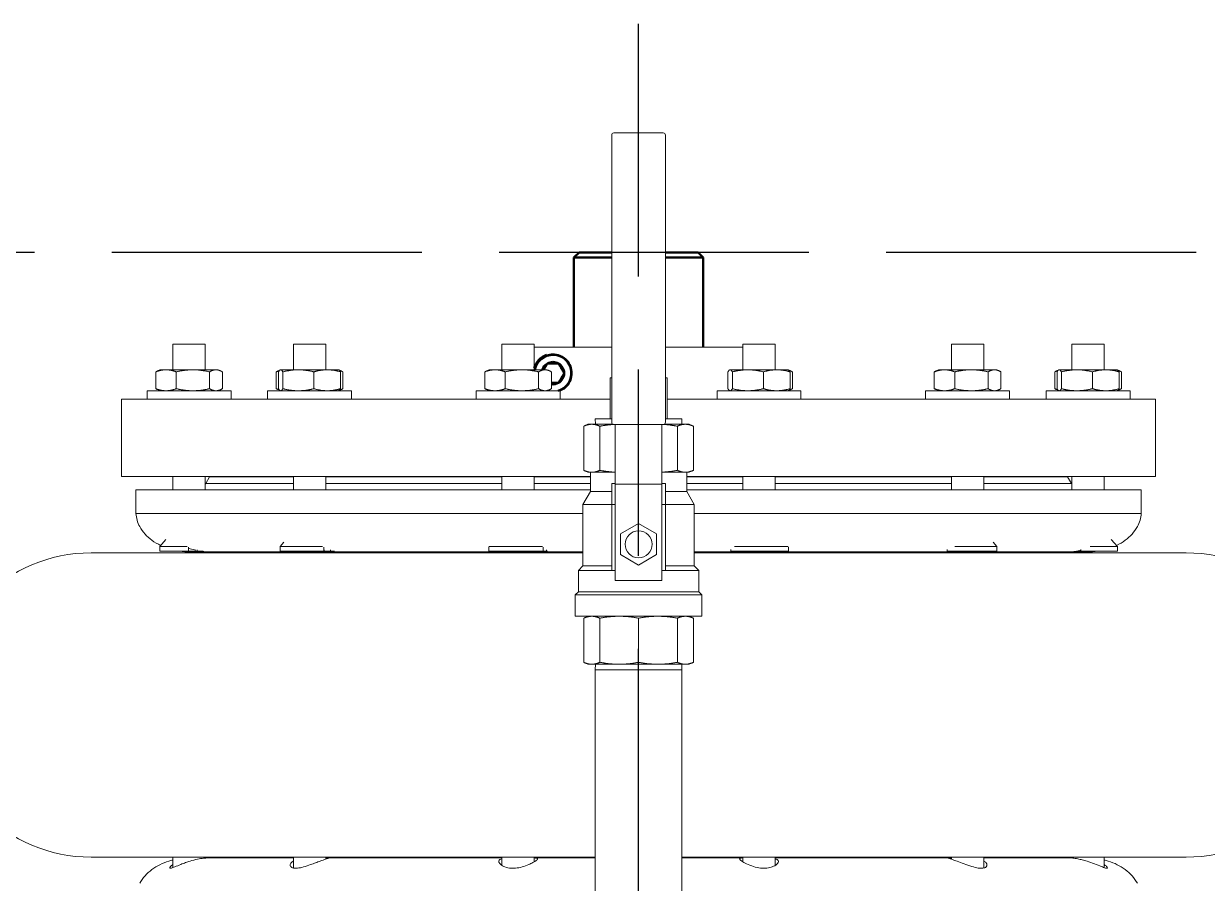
# Model space of a CAD drawing. Header units: inches. Extents: x 20 to 536, y 6 to 344.
# Drawn here: x 107.07 to 118.51, y 139.19 to 147.5 of the extents above; entities that cross this region are included whole.
import ezdxf

# ---------------------------------------------------------------- set-up
doc = ezdxf.new("R2010")
doc.units = ezdxf.units.IN
doc.header["$LTSCALE"] = 16
doc.header["$MEASUREMENT"] = 0
doc.linetypes.add('CHAIN', pattern=[0.7087, 0.4724, -0.0591, 0.1181, -0.0591])
doc.linetypes.add('DASHED_SPACE', pattern=[0.2067, 0.1654, -0.0413])
doc.layers.add('Centerline', color=5, linetype='CHAIN', lineweight=25, true_color=0x0000ff)
doc.layers.add('Sketch Geometry (ANSI)', color=7, linetype='Continuous', lineweight=25)
doc.layers.add('Visible (ANSI)', color=7, linetype='Continuous', lineweight=50)

msp = doc.modelspace()

# ---------------------------------------------------------------- linework, layer by layer
at = {"layer": 'Centerline', "linetype": 'CHAIN', "ltscale": 0.952448}
msp.add_line((113.01254, 47.8609), (113.01254, 147.50447), dxfattribs=at)
at = {"layer": 'Sketch Geometry (ANSI)', "linetype": 'DASHED_SPACE', "ltscale": 1.132117}
msp.add_line((148.3565, 145.29234), (24.8, 145.29234), dxfattribs=at)
at = {"layer": 'Visible (ANSI)', "linetype": 'Continuous', "lineweight": 18}
for p, q in [((112.75241, 146.42711), (112.75241, 146.39731)), ((112.75241, 146.39731), (112.75241, 143.6508)), ((112.77329, 146.44799), (113.25179, 146.44799)), ((113.27267, 146.39731), (113.27267, 146.42711)), ((113.27267, 143.6508), (113.27267, 146.39731)), ((108.82212, 144.40548), (108.50962, 144.40548)), ((108.50962, 144.15848), (108.50962, 144.40548)), ((108.82212, 144.15848), (108.82212, 144.40548)), ((109.98681, 144.40548), (109.67431, 144.40548)), ((109.67431, 144.15848), (109.67431, 144.40548)), ((109.98681, 144.15848), (109.98681, 144.40548)), ((112.0041, 144.40548), (111.6916, 144.40548)), ((111.6916, 144.15848), (111.6916, 144.40548)), ((112.0041, 144.15848), (112.0041, 144.40548)), ((112.75241, 144.37548), (112.00676, 144.37548)), ((114.01879, 144.37548), (113.27267, 144.37548)), ((114.33347, 144.40548), (114.02097, 144.40548)), ((114.02097, 144.15848), (114.02097, 144.40548)), ((114.33347, 144.15848), (114.33347, 144.40548)), ((116.35077, 144.40548), (116.03827, 144.40548)), ((116.03827, 144.15848), (116.03827, 144.40548)), ((116.35077, 144.15848), (116.35077, 144.40548)), ((117.51545, 144.40548), (117.20295, 144.40548)), ((117.20295, 144.15848), (117.20295, 144.40548)), ((117.51545, 144.15848), (117.51545, 144.40548)), ((108.3436, 143.97579), (108.3436, 144.13817)), ((108.38437, 144.15848), (108.36118, 144.14767)), ((108.44254, 144.15848), (108.38437, 144.15848)), ((108.70261, 144.15848), (108.44254, 144.15848)), ((108.54148, 143.97579), (108.54148, 144.13817)), ((108.92594, 144.15848), (108.70261, 144.15848)), ((108.86375, 143.97579), (108.86375, 144.13817)), ((108.94737, 144.15848), (108.92594, 144.15848)), ((108.94737, 144.15848), (108.97056, 144.14767)), ((108.98814, 143.97579), (108.98814, 144.13817)), ((109.50829, 143.97579), (109.50829, 144.13817)), ((109.54663, 144.15735), (109.52586, 144.14767)), ((109.53025, 143.97579), (109.53025, 144.13817)), ((109.54906, 144.15848), (109.54663, 144.15735)), ((109.55147, 144.15848), (109.54906, 144.15848)), ((109.72283, 144.15848), (109.55147, 144.15848)), ((109.57268, 143.97579), (109.57268, 144.13817)), ((110.00192, 144.15848), (109.72283, 144.15848)), ((109.87298, 143.97579), (109.87298, 144.13817)), ((110.11206, 144.15848), (110.00192, 144.15848)), ((110.11206, 144.15848), (110.11449, 144.15735)), ((110.11449, 144.15735), (110.13525, 144.14767)), ((110.13086, 143.97579), (110.13086, 144.13817)), ((110.15282, 143.97579), (110.15282, 144.13817)), ((111.52558, 143.97579), (111.52558, 144.13817)), ((111.56635, 144.15848), (111.54316, 144.14767)), ((111.62452, 144.15848), (111.56635, 144.15848)), ((111.88459, 144.15848), (111.62452, 144.15848)), ((111.72346, 143.97579), (111.72346, 144.13817)), ((112.10792, 144.15848), (111.88459, 144.15848)), ((112.04573, 143.97579), (112.04573, 144.13817)), ((112.12935, 144.15848), (112.10792, 144.15848)), ((112.12935, 144.15848), (112.15254, 144.14767)), ((112.17012, 143.97579), (112.17012, 144.13817)), ((113.87692, 143.97579), (113.87692, 144.13817)), ((113.89572, 144.15848), (113.89329, 144.15735)), ((113.89813, 144.15848), (113.89572, 144.15848)), ((114.0695, 144.15848), (113.89813, 144.15848)), ((113.91934, 143.97579), (113.91934, 144.13817)), ((114.34859, 144.15848), (114.0695, 144.15848)), ((114.21965, 143.97579), (114.21965, 144.13817)), ((114.45872, 144.15848), (114.34859, 144.15848)), ((114.45872, 144.15848), (114.46115, 144.15735)), ((114.46115, 144.15735), (114.48192, 144.14767)), ((114.47753, 143.97579), (114.47753, 144.13817)), ((114.49949, 143.97579), (114.49949, 144.13817)), ((115.87225, 143.97579), (115.87225, 144.13817)), ((115.91302, 144.15848), (115.88982, 144.14767)), ((115.97119, 144.15848), (115.91302, 144.15848)), ((116.23126, 144.15848), (115.97119, 144.15848)), ((116.07013, 143.97579), (116.07013, 144.13817)), ((116.45459, 144.15848), (116.23126, 144.15848)), ((116.39239, 143.97579), (116.39239, 144.13817)), ((116.47602, 144.15848), (116.45459, 144.15848)), ((116.47602, 144.15848), (116.49921, 144.14767)), ((116.51679, 143.97579), (116.51679, 144.13817)), ((117.03694, 143.97579), (117.03694, 144.13817)), ((117.07527, 144.15735), (117.05451, 144.14767)), ((117.0589, 143.97579), (117.0589, 144.13817)), ((117.0777, 144.15848), (117.07527, 144.15735)), ((117.08011, 144.15848), (117.0777, 144.15848)), ((117.25148, 144.15848), (117.08011, 144.15848)), ((117.10133, 143.97579), (117.10133, 144.13817)), ((117.53057, 144.15848), (117.25148, 144.15848)), ((117.40163, 143.97579), (117.40163, 144.13817)), ((117.6407, 144.15848), (117.53057, 144.15848)), ((117.6407, 144.15848), (117.64313, 144.15735)), ((117.64313, 144.15735), (117.6639, 144.14767)), ((117.65951, 143.97579), (117.65951, 144.13817)), ((117.68147, 143.97579), (117.68147, 144.13817)), ((112.73695, 144.07926), (112.73695, 143.68556)), ((112.75241, 144.07926), (112.73695, 144.07926)), ((113.28813, 144.07926), (113.27267, 144.07926)), ((113.28813, 144.07926), (113.28813, 143.68556)), ((109.07187, 143.95548), (108.25987, 143.95548)), ((108.25987, 143.95548), (108.25987, 143.87548)), ((108.38437, 143.95548), (108.36118, 143.9663)), ((108.94737, 143.95548), (108.97056, 143.9663)), ((109.07187, 143.95548), (109.07187, 143.87548)), ((110.23656, 143.95548), (109.42456, 143.95548)), ((109.42456, 143.95548), (109.42456, 143.87548)), ((109.54663, 143.95661), (109.52586, 143.9663)), ((109.54906, 143.95548), (109.54663, 143.95661)), ((110.11206, 143.95548), (110.11449, 143.95661)), ((110.11449, 143.95661), (110.13525, 143.9663)), ((110.23656, 143.95548), (110.23656, 143.87548)), ((112.25385, 143.95548), (111.44185, 143.95548)), ((111.44185, 143.95548), (111.44185, 143.87548)), ((111.56635, 143.95548), (111.54316, 143.9663)), ((112.12935, 143.95548), (112.15254, 143.9663)), ((112.25385, 143.95548), (112.25385, 143.87548)), ((114.58322, 143.95548), (113.77122, 143.95548)), ((113.77122, 143.95548), (113.77122, 143.87548)), ((113.89572, 143.95548), (113.89329, 143.95661)), ((114.45872, 143.95548), (114.46115, 143.95661)), ((114.46115, 143.95661), (114.48192, 143.9663)), ((114.58322, 143.95548), (114.58322, 143.87548)), ((116.60052, 143.95548), (115.78852, 143.95548)), ((115.78852, 143.95548), (115.78852, 143.87548)), ((115.91302, 143.95548), (115.88982, 143.9663)), ((116.47602, 143.95548), (116.49921, 143.9663)), ((116.60052, 143.95548), (116.60052, 143.87548)), ((117.7652, 143.95548), (116.9532, 143.95548)), ((116.9532, 143.95548), (116.9532, 143.87548)), ((117.07527, 143.95661), (117.05451, 143.9663)), ((117.0777, 143.95548), (117.07527, 143.95661)), ((117.6407, 143.95548), (117.64313, 143.95661)), ((117.64313, 143.95661), (117.6639, 143.9663)), ((117.7652, 143.95548), (117.7652, 143.87548)), ((108.01254, 143.87548), (112.73695, 143.87548)), ((108.01254, 143.87548), (108.01254, 143.12548)), ((113.28813, 143.87548), (118.01254, 143.87548)), ((118.01254, 143.87548), (118.01254, 143.12548)), ((112.75241, 143.68556), (112.59389, 143.68556)), ((112.59558, 143.63145), (112.59389, 143.68556)), ((113.43119, 143.68556), (113.27267, 143.68556)), ((113.4295, 143.63145), (113.43119, 143.68556)), ((112.52254, 143.63145), (112.48217, 143.61263)), ((112.48217, 143.61263), (112.48217, 143.18628)), ((112.55984, 143.63145), (112.52254, 143.63145)), ((112.76543, 143.63145), (112.55984, 143.63145)), ((112.63751, 143.61263), (112.63751, 143.18628)), ((113.25179, 143.62992), (112.77329, 143.62992)), ((112.78634, 143.62992), (112.78634, 143.05287)), ((113.23874, 143.05287), (113.23874, 143.62992)), ((113.46524, 143.63145), (113.25965, 143.63145)), ((113.38757, 143.61263), (113.38757, 143.18628)), ((113.50254, 143.63145), (113.46524, 143.63145)), ((113.50254, 143.63145), (113.54291, 143.61263)), ((113.54291, 143.61263), (113.54291, 143.18628)), ((108.01254, 143.12548), (112.54704, 143.12548)), ((108.50962, 142.99748), (108.50962, 143.12548)), ((108.82212, 142.99748), (108.82212, 143.12548)), ((108.86343, 143.12234), (108.82637, 143.05816)), ((109.67431, 143.12234), (108.86343, 143.12234)), ((109.67431, 142.99748), (109.67431, 143.12548)), ((109.98681, 142.99748), (109.98681, 143.12548)), ((111.6916, 143.12234), (109.98681, 143.12234)), ((111.6916, 142.99748), (111.6916, 143.12548)), ((112.0041, 142.99748), (112.0041, 143.12548)), ((112.54704, 143.12234), (112.0041, 143.12234)), ((112.52254, 143.16745), (112.48217, 143.18628)), ((112.52254, 143.16745), (112.55984, 143.16745)), ((112.54704, 142.98185), (112.54704, 143.16745)), ((112.55984, 143.16745), (112.78634, 143.16745)), ((113.23874, 143.16745), (113.46524, 143.16745)), ((113.46524, 143.16745), (113.50254, 143.16745)), ((113.47804, 142.98185), (113.47804, 143.16745)), ((113.47804, 143.12548), (118.01254, 143.12548)), ((114.02097, 143.12234), (113.47804, 143.12234)), ((113.50254, 143.16745), (113.54291, 143.18628)), ((114.02097, 142.99748), (114.02097, 143.12548)), ((114.33347, 142.99748), (114.33347, 143.12548)), ((116.03827, 143.12234), (114.33347, 143.12234)), ((116.03827, 142.99748), (116.03827, 143.12548)), ((116.35077, 142.99748), (116.35077, 143.12548)), ((117.16165, 143.12234), (116.35077, 143.12234)), ((117.16165, 143.12234), (117.1987, 143.05816)), ((117.20295, 142.99748), (117.20295, 143.12548)), ((117.51545, 142.99748), (117.51545, 143.12548)), ((112.54704, 142.99748), (108.15254, 142.99748)), ((108.15254, 142.76928), (108.15254, 142.99748)), ((109.67431, 143.05816), (108.82637, 143.05816)), ((111.6916, 143.05816), (109.98681, 143.05816)), ((112.54704, 143.05816), (112.0041, 143.05816)), ((112.54704, 142.98185), (112.4743, 142.85587)), ((112.75241, 142.98185), (112.54704, 142.98185)), ((112.75241, 143.05744), (112.75241, 142.85587)), ((112.75241, 143.05744), (112.78634, 143.05744)), ((113.23874, 143.05287), (112.78634, 143.05287)), ((112.78634, 143.05287), (112.78634, 142.30095)), ((113.23874, 143.05744), (113.27267, 143.05744)), ((113.23874, 142.30095), (113.23874, 143.05287)), ((113.27267, 142.85587), (113.27267, 143.05744)), ((113.47804, 142.98185), (113.27267, 142.98185)), ((114.02097, 143.05816), (113.47804, 143.05816)), ((117.87254, 142.99748), (113.47804, 142.99748)), ((113.47804, 142.98185), (113.55077, 142.85587)), ((116.03827, 143.05816), (114.33347, 143.05816)), ((117.1987, 143.05816), (116.35077, 143.05816)), ((117.87254, 142.76928), (117.87254, 142.99748)), ((112.75241, 142.85587), (112.4743, 142.85587)), ((112.4743, 142.26216), (112.4743, 142.85587)), ((112.75241, 142.85587), (112.75241, 142.21852)), ((112.75241, 142.85587), (112.78634, 142.85587)), ((113.23874, 142.85587), (113.27267, 142.85587)), ((113.27267, 142.21852), (113.27267, 142.85587)), ((113.55077, 142.85587), (113.27267, 142.85587)), ((113.55077, 142.26216), (113.55077, 142.85587)), ((112.4743, 142.76928), (108.15254, 142.76928)), ((117.87254, 142.76928), (113.55077, 142.76928)), ((112.83854, 142.57191), (113.01254, 142.67237)), ((113.01254, 142.67237), (113.18654, 142.57191)), ((108.44188, 142.51855), (108.38187, 142.44952)), ((112.83854, 142.37099), (112.83854, 142.57191)), ((113.18654, 142.57191), (113.18654, 142.37099)), ((117.5832, 142.51855), (117.6432, 142.44952)), ((108.64645, 142.44952), (108.38187, 142.44952)), ((108.38187, 142.40548), (108.38187, 142.44952)), ((108.66089, 142.40548), (108.38187, 142.40548)), ((108.66089, 142.40548), (108.66089, 142.44389)), ((108.67734, 142.39748), (108.8032, 142.39748)), ((108.74417, 142.40548), (108.68366, 142.40548)), ((108.74417, 142.41782), (108.74417, 142.40548)), ((108.80208, 142.40548), (108.74417, 142.40548)), ((108.84863, 142.39748), (109.88565, 142.39748)), ((109.58295, 142.49138), (109.54656, 142.44952)), ((109.95541, 142.44952), (109.54656, 142.44952)), ((109.54656, 142.40548), (109.54656, 142.44952)), ((109.96822, 142.40548), (109.54656, 142.40548)), ((109.96822, 142.40548), (109.96822, 142.44389)), ((110.03486, 142.40548), (109.96822, 142.40548)), ((110.00978, 142.39748), (111.80596, 142.39748)), ((110.03486, 142.41782), (110.03486, 142.40548)), ((110.07312, 142.40548), (110.03486, 142.40548)), ((111.56385, 142.40548), (111.56385, 142.44202)), ((112.09128, 142.40548), (111.56385, 142.40548)), ((112.08352, 142.44952), (111.56452, 142.44952)), ((111.97551, 142.39748), (112.4743, 142.39748)), ((112.09128, 142.40548), (112.09128, 142.44389)), ((112.12342, 142.40548), (112.09128, 142.40548)), ((112.12342, 142.41782), (112.12342, 142.40548)), ((112.13177, 142.40548), (112.12342, 142.40548)), ((113.55077, 142.39748), (114.04956, 142.39748)), ((113.90423, 142.42033), (113.90423, 142.40548)), ((114.46118, 142.40548), (113.90423, 142.40548)), ((114.46056, 142.44952), (113.94156, 142.44952)), ((114.21912, 142.39748), (116.0153, 142.39748)), ((114.46118, 142.40548), (114.46118, 142.44389)), ((115.99725, 142.42033), (115.99725, 142.40548)), ((116.47852, 142.40548), (115.99725, 142.40548)), ((116.47852, 142.44952), (116.06967, 142.44952)), ((116.13942, 142.39748), (117.17644, 142.39748)), ((116.44213, 142.49138), (116.47852, 142.44952)), ((116.47852, 142.40548), (116.47852, 142.44952)), ((117.22188, 142.39748), (117.34774, 142.39748)), ((117.29052, 142.40548), (117.2535, 142.40548)), ((117.29052, 142.42033), (117.29052, 142.40548)), ((117.6432, 142.40548), (117.29052, 142.40548)), ((117.6432, 142.44952), (117.37862, 142.44952)), ((117.6432, 142.40548), (117.6432, 142.44952)), ((112.4743, 142.38832), (107.71822, 142.38832)), ((112.78634, 142.12163), (112.78634, 142.30095)), ((113.01254, 142.27053), (112.83854, 142.37099)), ((113.18654, 142.37099), (113.01254, 142.27053)), ((113.23874, 142.30095), (113.23874, 142.12163)), ((118.30686, 142.38832), (113.55077, 142.38832)), ((112.4743, 142.26216), (112.43066, 142.21852)), ((112.75241, 142.21852), (112.43066, 142.21852)), ((112.43066, 142.0123), (112.43066, 142.21852)), ((112.75241, 142.26216), (112.4743, 142.26216)), ((112.78634, 142.21852), (112.75241, 142.21852)), ((113.27267, 142.21852), (113.23874, 142.21852)), ((113.55077, 142.26216), (113.27267, 142.26216)), ((113.59441, 142.21852), (113.27267, 142.21852)), ((113.55077, 142.26216), (113.59441, 142.21852)), ((113.59441, 142.0123), (113.59441, 142.21852)), ((113.23874, 142.12163), (112.78634, 142.12163)), ((112.43066, 142.0123), (112.40004, 141.98167)), ((113.62504, 141.98167), (112.40004, 141.98167)), ((112.40004, 141.77545), (112.40004, 141.98167)), ((113.59441, 142.0123), (112.43066, 142.0123)), ((113.59441, 142.0123), (113.62504, 141.98167)), ((113.62504, 141.77545), (113.62504, 141.98167)), ((113.62504, 141.77545), (112.40004, 141.77545)), ((112.52254, 141.77545), (112.48217, 141.75663)), ((112.48217, 141.33028), (112.48217, 141.75663)), ((112.63751, 141.33028), (112.63751, 141.75663)), ((113.01254, 141.33028), (113.01254, 141.75663)), ((113.38757, 141.33028), (113.38757, 141.75663)), ((113.50254, 141.77545), (113.54291, 141.75663)), ((113.54291, 141.33028), (113.54291, 141.75663)), ((112.52254, 141.31145), (112.48217, 141.33028)), ((112.52254, 141.31145), (112.55984, 141.31145)), ((112.55984, 141.31145), (112.82502, 141.31145)), ((112.59558, 141.31145), (112.59389, 141.25734)), ((112.59389, 141.25734), (113.43119, 141.25734)), ((112.59389, 141.25734), (112.59389, 138.35655)), ((112.82502, 141.31145), (113.20005, 141.31145)), ((113.20005, 141.31145), (113.46524, 141.31145)), ((113.4295, 141.31145), (113.43119, 141.25734)), ((113.43119, 141.25734), (113.43119, 138.35655)), ((113.46524, 141.31145), (113.50254, 141.31145)), ((113.50254, 141.31145), (113.54291, 141.33028)), ((112.59389, 139.44648), (107.71822, 139.44648)), ((108.50962, 139.44648), (108.50962, 139.34517)), ((108.82212, 139.44648), (108.82212, 139.43763)), ((109.67431, 139.43893), (108.84863, 139.43893)), ((109.67431, 139.44648), (109.67431, 139.3414)), ((109.98681, 139.44648), (109.98681, 139.42667)), ((111.6916, 139.43893), (110.00978, 139.43893)), ((111.6916, 139.44648), (111.6916, 139.36638)), ((112.0041, 139.44648), (112.0041, 139.40126)), ((112.59389, 139.43893), (112.0041, 139.43893)), ((118.30686, 139.44648), (113.43119, 139.44648)), ((114.02097, 139.43893), (113.43119, 139.43893)), ((114.02097, 139.44648), (114.02097, 139.40126)), ((114.33347, 139.44648), (114.33347, 139.36638)), ((116.0153, 139.43893), (114.33347, 139.43893)), ((116.03827, 139.44648), (116.03827, 139.42667)), ((116.35077, 139.44648), (116.35077, 139.3414)), ((117.17644, 139.43893), (116.35077, 139.43893)), ((117.20295, 139.44648), (117.20295, 139.43763)), ((117.51545, 139.44648), (117.51545, 139.34517))]:
    msp.add_line(p, q, dxfattribs=at)
at = {"layer": 'Visible (ANSI)'}
for p, q in [((112.43754, 145.29234), (112.38754, 145.24234)), ((112.43754, 145.29234), (112.75241, 145.29234)), ((113.27267, 145.29234), (113.58754, 145.29234)), ((113.58754, 145.29234), (113.63754, 145.24234)), ((112.75241, 145.24234), (112.38754, 145.24234)), ((112.38754, 144.37548), (112.38754, 145.24234)), ((113.63754, 145.24234), (113.27267, 145.24234)), ((113.63754, 144.37548), (113.63754, 145.24234)), ((112.26929, 143.12234), (112.26929, 143.12548)), ((113.75579, 143.12234), (113.75579, 143.12548))]:
    msp.add_line(p, q, dxfattribs=at)
at = {"layer": 'Visible (ANSI)', "linetype": 'Continuous', "lineweight": 18}
msp.add_circle((113.01254, 142.47145), 0.1305, dxfattribs=at)
for centre, radius, start, end in [((112.77329, 146.42711), 0.02088, 90, 180), ((113.25179, 146.42711), 0.02088, 0, 90), ((114.01879, 144.35048), 0.025, 84.984334, 90), ((112.77329, 143.6508), 0.02088, 180, 270), ((113.25179, 143.6508), 0.02088, 270, 0), ((108.89309, 142.93793), 0.1375, 119.023912, 121.071654), ((117.13199, 142.93793), 0.1375, 58.928346, 60.976088), ((108.44105, 142.78448), 0.28891, 183.015326, 209.34172), ((117.58402, 142.78448), 0.28891, 330.65828, 356.984674), ((108.55467, 142.84835), 0.41925, 209.34172, 233.614904), ((117.4704, 142.84835), 0.41925, 306.385096, 330.65828), ((108.62886, 142.94904), 0.54432, 233.614904, 244.046206), ((117.39621, 142.94904), 0.54432, 295.953794, 306.385096), ((108.67734, 143.10786), 0.71038, 261.393107, 270), ((108.79141, 142.80459), 0.41885, 276.363058, 283.598225), ((117.23367, 142.80459), 0.41885, 256.401775, 263.636942), ((117.34774, 143.10786), 0.71038, 270, 278.606893), ((107.71822, 140.9174), 1.47092, 90, 270), ((118.30686, 140.9174), 1.47092, 270, 90), ((108.67734, 138.72855), 0.71038, 103.656145, 106.973148), ((108.79132, 139.02766), 0.41885, 79.085029, 85.783097), ((117.23375, 139.02766), 0.41885, 94.216903, 100.914971), ((117.34774, 138.72855), 0.71038, 73.026852, 76.343855), ((108.55467, 138.98806), 0.41925, 126.385096, 150.65828), ((108.62886, 138.88737), 0.54432, 106.973148, 126.385096), ((117.39621, 138.88737), 0.54432, 53.614904, 73.026852), ((117.4704, 138.98806), 0.41925, 29.34172, 53.614904)]:
    msp.add_arc(centre, radius, start, end, dxfattribs=at)
at = {"layer": 'Visible (ANSI)'}
for radius, start, end in [(0.1875, 109.2689, 164.082394), (0.1775, 286.71515, 169.285488), (0.10825, 60, 120), (0.10825, 120, 162.251405), (0.10825, 0, 60), (0.10825, 300, 0), (0.10825, 262.41273, 300), (0.1775, 252.4694, 253.28485)]:
    msp.add_arc((112.18441, 144.12548), radius, start, end, dxfattribs=at)
at = {"layer": 'Visible (ANSI)', "linetype": 'Continuous', "lineweight": 18}
for points in [[(112.0041, 144.37532), (112.00501, 144.37543), (112.00591, 144.37548), (112.00676, 144.37548)], [(108.66089, 142.43301), (108.66584, 142.43143), (108.67082, 142.4299), (108.6758, 142.42842)], [(108.6758, 142.42842), (108.69464, 142.42284), (108.71338, 142.41786), (108.73136, 142.41369)], [(108.82212, 139.43882), (108.82798, 139.43875), (108.83308, 139.43869), (108.83736, 139.43864)], [(109.67337, 139.40798), (109.67368, 139.40815), (109.67399, 139.40832), (109.67431, 139.40849)], [(116.35077, 139.40849), (116.35108, 139.40832), (116.3514, 139.40815), (116.35171, 139.40798)]]:
    msp.add_open_spline(points, degree=3, dxfattribs=at)
for points, knots in [([(112.25385, 143.95131), (112.25444, 143.95155), (112.25502, 143.95178), (112.28054, 143.96226), (112.30544, 143.97898), (112.33864, 144.01706), (112.35082, 144.03608), (112.36748, 144.07891), (112.37191, 144.10273), (112.37191, 144.14823), (112.36748, 144.17206), (112.35082, 144.21489), (112.33864, 144.2339), (112.30544, 144.27198), (112.28054, 144.28871), (112.23067, 144.30917), (112.20576, 144.31298), (112.16285, 144.31298), (112.14188, 144.30918), (112.12258, 144.30245)], [-2.80388457, -2.80388457, -2.80388457, -2.80388457, -2.79747985, -2.79747985, -2.52449454, -2.52449454, -2.35112795, -2.35112795, -2.17776136, -2.17776136, -2.00439478, -2.00439478, -1.83102819, -1.83102819, -1.55804288, -1.55804288, -1.28505757, -1.28505757, -1.00939504, -1.00939504, -1.00939504, -1.00939504]), ([(108.83736, 142.39777), (108.83433, 142.39774), (108.8309, 142.39769), (108.81631, 142.39752), (108.80258, 142.39737), (108.76771, 142.39785), (108.74607, 142.39862), (108.70265, 142.4023), (108.68174, 142.40489), (108.66089, 142.40854)], [-0.785210169, -0.785210169, -0.785210169, -0.785210169, -0.728004291, -0.728004291, -0.567318433, -0.567318433, -0.380362779, -0.380362779, -0.218469899, -0.218469899, -0.218469899, -0.218469899]), ([(108.77157, 142.40549), (108.77982, 142.40404), (108.78765, 142.40282), (108.81271, 142.39939), (108.827, 142.39826), (108.84202, 142.39755), (108.84591, 142.39748), (108.84863, 142.39748)], [-1.450051403, -1.450051403, -1.450051403, -1.450051403, -1.372572422, -1.372572422, -1.185225801, -1.185225801, -1.091811449, -1.091811449, -1.091811449, -1.091811449]), ([(109.99953, 142.40548), (109.99986, 142.40537), (110.00018, 142.40526), (110.00997, 142.40199), (110.01576, 142.40004), (110.01938, 142.3977), (110.01648, 142.39746), (110.00354, 142.3975), (109.99584, 142.39764), (109.9777, 142.39782), (109.96789, 142.39786), (109.94535, 142.39781), (109.9326, 142.39772), (109.90157, 142.39751), (109.8829, 142.39739), (109.83955, 142.39784), (109.81495, 142.39859), (109.77658, 142.40173), (109.76254, 142.40336), (109.74929, 142.40549)], [-1.44979112, -1.44979112, -1.44979112, -1.44979112, -1.44397012, -1.44397012, -1.27123454, -1.27123454, -1.08445893, -1.08445893, -0.95079876, -0.95079876, -0.8367508, -0.8367508, -0.7181241, -0.7181241, -0.56830832, -0.56830832, -0.38198584, -0.38198584, -0.26790242, -0.26790242, -0.26790242, -0.26790242]), ([(109.96822, 142.41605), (109.96944, 142.41564), (109.97064, 142.41522), (109.97294, 142.41444), (109.97404, 142.41406), (109.97512, 142.41369)], [-1.5947120524, -1.5947120524, -1.5947120524, -1.5947120524, -1.5806779204, -1.5806779204, -1.5673916588, -1.5673916588, -1.5673916588, -1.5673916588]), ([(112.03482, 142.40548), (112.03449, 142.40484), (112.034, 142.40424), (112.02981, 142.40068), (112.02165, 142.39905), (111.99744, 142.39747), (111.98205, 142.39742), (111.94668, 142.3976), (111.9273, 142.39779), (111.88599, 142.39787), (111.86442, 142.39776), (111.82017, 142.39749), (111.79787, 142.39735), (111.75658, 142.39801), (111.73787, 142.39882), (111.71076, 142.40177), (111.70117, 142.40339), (111.69298, 142.40549)], [-1.44993921, -1.44993921, -1.44993921, -1.44993921, -1.41568188, -1.41568188, -1.22942234, -1.22942234, -1.05257723, -1.05257723, -0.88596915, -0.88596915, -0.72086822, -0.72086822, -0.54831844, -0.54831844, -0.3804262, -0.3804262, -0.2678066, -0.2678066, -0.2678066, -0.2678066]), ([(114.33209, 142.40549), (114.32646, 142.40404), (114.32015, 142.40282), (114.29636, 142.39939), (114.27619, 142.39826), (114.23396, 142.39737), (114.21274, 142.39746), (114.17191, 142.39769), (114.15265, 142.39782), (114.11548, 142.39786), (114.09778, 142.39776), (114.06335, 142.39752), (114.04719, 142.39737), (114.01789, 142.39785), (114.00599, 142.39862), (113.99411, 142.40178), (113.99134, 142.40339), (113.99025, 142.40549)], [-1.4500514, -1.4500514, -1.4500514, -1.4500514, -1.37257242, -1.37257242, -1.1852258, -1.1852258, -1.01940759, -1.01940759, -0.87286576, -0.87286576, -0.72800429, -0.72800429, -0.56731843, -0.56731843, -0.38036278, -0.38036278, -0.26789035, -0.26789035, -0.26789035, -0.26789035]), ([(116.27579, 142.40548), (116.27511, 142.40537), (116.27442, 142.40526), (116.25341, 142.40199), (116.23148, 142.40004), (116.18457, 142.3977), (116.16004, 142.39746), (116.1201, 142.3975), (116.10427, 142.39764), (116.07735, 142.39782), (116.06599, 142.39786), (116.04545, 142.39781), (116.03645, 142.39772), (116.01988, 142.39751), (116.01341, 142.39739), (116.00565, 142.39784), (116.00609, 142.39859), (116.01434, 142.40173), (116.01917, 142.40336), (116.02554, 142.40549)], [-1.44979112, -1.44979112, -1.44979112, -1.44979112, -1.44397012, -1.44397012, -1.27123454, -1.27123454, -1.08445893, -1.08445893, -0.95079876, -0.95079876, -0.8367508, -0.8367508, -0.7181241, -0.7181241, -0.56830832, -0.56830832, -0.38198584, -0.38198584, -0.26790242, -0.26790242, -0.26790242, -0.26790242]), ([(117.17644, 142.39748), (117.17818, 142.39748), (117.18038, 142.39751), (117.19142, 142.39785), (117.20419, 142.39863), (117.23696, 142.40256), (117.2565, 142.40568), (117.28219, 142.4111), (117.28633, 142.41201), (117.29052, 142.41296)], [-0.626206038, -0.626206038, -0.626206038, -0.626206038, -0.56678811, -0.56678811, -0.380234072, -0.380234072, -0.194359726, -0.194359726, -0.159154784, -0.159154784, -0.159154784, -0.159154784]), ([(117.3451, 142.40548), (117.32557, 142.40265), (117.3063, 142.40073), (117.26521, 142.39799), (117.24448, 142.39756), (117.21368, 142.39744), (117.20243, 142.39759), (117.19151, 142.39773), (117.18954, 142.39775), (117.18772, 142.39777)], [-1.449950147, -1.449950147, -1.449950147, -1.449950147, -1.298595055, -1.298595055, -1.110382724, -1.110382724, -0.967118837, -0.967118837, -0.932717666, -0.932717666, -0.932717666, -0.932717666]), ([(108.84863, 139.43893), (108.84691, 139.43893), (108.84473, 139.4389), (108.83373, 139.43856), (108.82094, 139.43779), (108.78814, 139.43385), (108.76859, 139.43073), (108.7244, 139.42141), (108.70021, 139.41521), (108.6758, 139.40798)], [-0.62621856, -0.62621856, -0.62621856, -0.62621856, -0.567318433, -0.567318433, -0.380362779, -0.380362779, -0.194352561, -0.194352561, -0.000083537, -0.000083537, -0.000083537, -0.000083537]), ([(109.98681, 139.43868), (109.99009, 139.43871), (109.99314, 139.43875), (110.0052, 139.4389), (110.01167, 139.43902), (110.01943, 139.43857), (110.01898, 139.43781), (110.00877, 139.43393), (109.99916, 139.43083), (109.97153, 139.42153), (109.95346, 139.41528), (109.93277, 139.40798)], [-0.76355662, -0.76355662, -0.76355662, -0.76355662, -0.7181241, -0.7181241, -0.568308317, -0.568308317, -0.38198584, -0.38198584, -0.196200552, -0.196200552, -0.000083537, -0.000083537, -0.000083537, -0.000083537]), ([(111.66061, 139.40798), (111.66162, 139.41362), (111.66553, 139.41865), (111.67733, 139.42588), (111.68376, 139.42845), (111.6916, 139.43056)], [-1.717460758, -1.717460758, -1.717460758, -1.717460758, -1.566034086, -1.566034086, -1.456324258, -1.456324258, -1.456324258, -1.456324258]), ([(112.0041, 139.43845), (112.01368, 139.43802), (112.02121, 139.43722), (112.03387, 139.43386), (112.03663, 139.43073), (112.0329, 139.42142), (112.02606, 139.41522), (112.01497, 139.40798)], [-0.513118842, -0.513118842, -0.513118842, -0.513118842, -0.380426197, -0.380426197, -0.194348208, -0.194348208, 0, 0, 0, 0]), ([(114.01011, 139.40798), (114.00059, 139.41419), (113.99418, 139.41966), (113.98834, 139.42883), (113.98948, 139.43228), (114.00004, 139.43677), (114.00885, 139.4379), (114.02097, 139.43845)], [-1.717743894, -1.717743894, -1.717743894, -1.717743894, -1.550919327, -1.550919327, -1.372572422, -1.372572422, -1.204744239, -1.204744239, -1.204744239, -1.204744239]), ([(114.33347, 139.43056), (114.33826, 139.42927), (114.34253, 139.42782), (114.3571, 139.42141), (114.36317, 139.41521), (114.36446, 139.40798)], [-0.261484609, -0.261484609, -0.261484609, -0.261484609, -0.194352561, -0.194352561, -0.000083537, -0.000083537, -0.000083537, -0.000083537]), ([(116.0923, 139.40798), (116.0779, 139.41306), (116.06474, 139.41766), (116.04175, 139.42552), (116.03208, 139.42874), (116.0151, 139.43442), (116.00931, 139.43637), (116.00569, 139.43871), (116.0086, 139.43895), (116.02139, 139.43891), (116.02884, 139.43877), (116.03827, 139.43868)], [-1.717212062, -1.717212062, -1.717212062, -1.717212062, -1.58067792, -1.58067792, -1.443970124, -1.443970124, -1.271234535, -1.271234535, -1.084458934, -1.084458934, -0.95426146, -0.95426146, -0.95426146, -0.95426146]), ([(117.34928, 139.40798), (117.33391, 139.41254), (117.31858, 139.4167), (117.28878, 139.42398), (117.27445, 139.42706), (117.24176, 139.43316), (117.22474, 139.43549), (117.19576, 139.43842), (117.18468, 139.43885), (117.17759, 139.43892), (117.17699, 139.43893), (117.17644, 139.43893)], [-1.717215251, -1.717215251, -1.717215251, -1.717215251, -1.594854922, -1.594854922, -1.472962123, -1.472962123, -1.298595055, -1.298595055, -1.110382724, -1.110382724, -1.091644877, -1.091644877, -1.091644877, -1.091644877]), ([(117.18772, 139.43864), (117.19121, 139.43868), (117.19525, 139.43873), (117.20083, 139.43879), (117.20188, 139.4388), (117.20295, 139.43882)], [-0.7851542691, -0.7851542691, -0.7851542691, -0.7851542691, -0.719142999, -0.719142999, -0.7042749184, -0.7042749184, -0.7042749184, -0.7042749184]), ([(108.6758, 139.40798), (108.661, 139.4036), (108.64629, 139.39875), (108.61605, 139.38798), (108.60063, 139.38201), (108.56477, 139.36757), (108.54528, 139.35919), (108.51477, 139.34688), (108.50308, 139.34257), (108.48589, 139.33837), (108.48067, 139.33855), (108.47712, 139.34364), (108.47957, 139.34886), (108.49112, 139.36117), (108.4992, 139.36781), (108.50962, 139.37466)], [-1.35609883, -1.35609883, -1.35609883, -1.35609883, -1.23823847, -1.23823847, -1.10753687, -1.10753687, -0.91636099, -0.91636099, -0.75316537, -0.75316537, -0.59060177, -0.59060177, -0.41265951, -0.41265951, -0.25971119, -0.25971119, -0.25971119, -0.25971119]), ([(109.93277, 139.40798), (109.91919, 139.40319), (109.90465, 139.39783), (109.87352, 139.38624), (109.85689, 139.37999), (109.81757, 139.36574), (109.79472, 139.35786), (109.75216, 139.34586), (109.7326, 139.34164), (109.699, 139.33832), (109.68522, 139.33887), (109.66152, 139.34436), (109.65277, 139.3497), (109.64198, 139.36421), (109.64155, 139.3738), (109.65079, 139.39202), (109.65989, 139.40067), (109.67337, 139.40798)], [-1.35607164, -1.35607164, -1.35607164, -1.35607164, -1.22718281, -1.22718281, -1.09069748, -1.09069748, -0.907569, -0.907569, -0.73653015, -0.73653015, -0.58055249, -0.58055249, -0.40503509, -0.40503509, -0.19656813, -0.19656813, -0.00008269, -0.00008269, -0.00008269, -0.00008269]), ([(112.01497, 139.40798), (112.00815, 139.40353), (111.9998, 139.3986), (111.97899, 139.38739), (111.9661, 139.38103), (111.93211, 139.3662), (111.90973, 139.35784), (111.86559, 139.34587), (111.84451, 139.34182), (111.8023, 139.33826), (111.782, 139.33881), (111.74224, 139.34463), (111.72393, 139.35024), (111.69119, 139.36522), (111.67802, 139.37491), (111.6626, 139.39278), (111.65936, 139.40099), (111.66061, 139.40798)], [-1.35587496, -1.35587496, -1.35587496, -1.35587496, -1.23623798, -1.23623798, -1.09751657, -1.09751657, -0.90451856, -0.90451856, -0.74103007, -0.74103007, -0.57806371, -0.57806371, -0.39759165, -0.39759165, -0.18789331, -0.18789331, 0, 0, 0, 0]), ([(114.36446, 139.40798), (114.36524, 139.4036), (114.36427, 139.39875), (114.3587, 139.38798), (114.35374, 139.38201), (114.33687, 139.36757), (114.32281, 139.35919), (114.29014, 139.34688), (114.27266, 139.34257), (114.23388, 139.33837), (114.21334, 139.33855), (114.16922, 139.34364), (114.14647, 139.34886), (114.10015, 139.36316), (114.07727, 139.37259), (114.03814, 139.39118), (114.02186, 139.40032), (114.01011, 139.40798)], [-1.35609883, -1.35609883, -1.35609883, -1.35609883, -1.23823847, -1.23823847, -1.10753687, -1.10753687, -0.91636099, -0.91636099, -0.75316537, -0.75316537, -0.59060177, -0.59060177, -0.41265951, -0.41265951, -0.2060899, -0.2060899, -0.00008269, -0.00008269, -0.00008269, -0.00008269]), ([(116.35171, 139.40798), (116.36054, 139.40319), (116.36749, 139.39783), (116.37781, 139.38624), (116.38092, 139.37999), (116.38292, 139.36574), (116.38001, 139.35786), (116.36621, 139.34586), (116.35595, 139.34164), (116.32966, 139.33832), (116.31469, 139.33887), (116.27878, 139.34436), (116.25802, 139.3497), (116.21114, 139.36421), (116.18499, 139.3738), (116.13598, 139.39202), (116.11303, 139.40067), (116.0923, 139.40798)], [-1.35607164, -1.35607164, -1.35607164, -1.35607164, -1.22718281, -1.22718281, -1.09069748, -1.09069748, -0.907569, -0.907569, -0.73653015, -0.73653015, -0.58055249, -0.58055249, -0.40503509, -0.40503509, -0.19656813, -0.19656813, -0.00008269, -0.00008269, -0.00008269, -0.00008269]), ([(117.51545, 139.37466), (117.51618, 139.37419), (117.51689, 139.37371), (117.52973, 139.36505), (117.53845, 139.35719), (117.54703, 139.34573), (117.54783, 139.34181), (117.54237, 139.33828), (117.53616, 139.3388), (117.51649, 139.34443), (117.50283, 139.3498), (117.46754, 139.36436), (117.44505, 139.37397), (117.39805, 139.39214), (117.3738, 139.40072), (117.34928, 139.40798)], [-1.09632738, -1.09632738, -1.09632738, -1.09632738, -1.08569863, -1.08569863, -0.9016643, -0.9016643, -0.74141526, -0.74141526, -0.57957172, -0.57957172, -0.40398654, -0.40398654, -0.19522598, -0.19522598, -0.00008269, -0.00008269, -0.00008269, -0.00008269])]:
    msp.add_open_spline(points, degree=3, knots=knots, dxfattribs=at)
for points, weights in [([(108.44254, 144.15848), (108.39662, 144.15848), (108.3436, 144.13817)], [1, 1.0379548493, 1]), ([(108.3436, 144.13817), (108.35267, 144.1437), (108.36118, 144.14767)], [1, 1.01005189042, 1.01477953359]), ([(108.54148, 144.13817), (108.48846, 144.15848), (108.44254, 144.15848)], [1, 1.0379548493, 1]), ([(108.70261, 144.15848), (108.62783, 144.15848), (108.54148, 144.13817)], [1, 1.0379548493, 1]), ([(108.86375, 144.13817), (108.7774, 144.15848), (108.70261, 144.15848)], [1, 1.0379548493, 1]), ([(108.92594, 144.15848), (108.89708, 144.15848), (108.86375, 144.13817)], [1, 1.0379548493, 1]), ([(108.98814, 144.13817), (108.95481, 144.15848), (108.92594, 144.15848)], [1, 1.0379548493, 1]), ([(109.53625, 144.14767), (109.52272, 144.1437), (109.50829, 144.13817)], [1.01477953359, 1.01005189042, 1]), ([(109.50829, 144.13817), (109.51736, 144.1437), (109.52586, 144.14767)], [1, 1.01005189042, 1.01477953359]), ([(109.55147, 144.15848), (109.54162, 144.15848), (109.53025, 144.13817)], [1, 1.0379548493, 1]), ([(109.57268, 144.13817), (109.56131, 144.15848), (109.55147, 144.15848)], [1, 1.0379548493, 1]), ([(109.72283, 144.15848), (109.65315, 144.15848), (109.57268, 144.13817)], [1, 1.0379548493, 1]), ([(109.87298, 144.13817), (109.79252, 144.15848), (109.72283, 144.15848)], [1, 1.0379548493, 1]), ([(110.00192, 144.15848), (109.94208, 144.15848), (109.87298, 144.13817)], [1, 1.0379548493, 1]), ([(110.13086, 144.13817), (110.06176, 144.15848), (110.00192, 144.15848)], [1, 1.0379548493, 1]), ([(110.11449, 144.15735), (110.12212, 144.15379), (110.13086, 144.13817)], [1.01375847525, 1.02892942038, 1]), ([(110.15282, 144.13817), (110.13525, 144.14888), (110.11949, 144.15385)], [1, 1.01965956375, 1.01895290532]), ([(111.62452, 144.15848), (111.57861, 144.15848), (111.52558, 144.13817)], [1, 1.0379548493, 1]), ([(111.52558, 144.13817), (111.53466, 144.1437), (111.54316, 144.14767)], [1, 1.01005189042, 1.01477953359]), ([(111.72346, 144.13817), (111.67044, 144.15848), (111.62452, 144.15848)], [1, 1.0379548493, 1]), ([(111.88459, 144.15848), (111.80981, 144.15848), (111.72346, 144.13817)], [1, 1.0379548493, 1]), ([(112.04573, 144.13817), (111.95938, 144.15848), (111.88459, 144.15848)], [1, 1.0379548493, 1]), ([(112.10792, 144.15848), (112.07906, 144.15848), (112.04573, 144.13817)], [1, 1.0379548493, 1]), ([(112.17012, 144.13817), (112.13679, 144.15848), (112.10792, 144.15848)], [1, 1.0379548493, 1]), ([(113.89813, 144.15848), (113.88829, 144.15848), (113.87692, 144.13817)], [1, 1.0379548493, 1]), ([(113.91934, 144.13817), (113.90798, 144.15848), (113.89813, 144.15848)], [1, 1.0379548493, 1]), ([(114.0695, 144.15848), (113.99981, 144.15848), (113.91934, 144.13817)], [1, 1.0379548493, 1]), ([(114.21965, 144.13817), (114.13918, 144.15848), (114.0695, 144.15848)], [1, 1.0379548493, 1]), ([(114.34859, 144.15848), (114.28875, 144.15848), (114.21965, 144.13817)], [1, 1.0379548493, 1]), ([(114.47753, 144.13817), (114.40843, 144.15848), (114.34859, 144.15848)], [1, 1.0379548493, 1]), ([(114.46115, 144.15735), (114.46879, 144.15379), (114.47753, 144.13817)], [1.01375847525, 1.02892942038, 1]), ([(114.49949, 144.13817), (114.48192, 144.14888), (114.46616, 144.15385)], [1, 1.01965956375, 1.01895290532]), ([(115.97119, 144.15848), (115.92527, 144.15848), (115.87225, 144.13817)], [1, 1.0379548493, 1]), ([(115.87225, 144.13817), (115.88132, 144.1437), (115.88982, 144.14767)], [1, 1.01005189042, 1.01477953359]), ([(116.07013, 144.13817), (116.01711, 144.15848), (115.97119, 144.15848)], [1, 1.0379548493, 1]), ([(116.23126, 144.15848), (116.15648, 144.15848), (116.07013, 144.13817)], [1, 1.0379548493, 1]), ([(116.39239, 144.13817), (116.30604, 144.15848), (116.23126, 144.15848)], [1, 1.0379548493, 1]), ([(116.45459, 144.15848), (116.42572, 144.15848), (116.39239, 144.13817)], [1, 1.0379548493, 1]), ([(116.51679, 144.13817), (116.48345, 144.15848), (116.45459, 144.15848)], [1, 1.0379548493, 1]), ([(117.06489, 144.14767), (117.05137, 144.1437), (117.03694, 144.13817)], [1.01477953359, 1.01005189042, 1]), ([(117.03694, 144.13817), (117.04601, 144.1437), (117.05451, 144.14767)], [1, 1.01005189042, 1.01477953359]), ([(117.08011, 144.15848), (117.07027, 144.15848), (117.0589, 144.13817)], [1, 1.0379548493, 1]), ([(117.10133, 144.13817), (117.08996, 144.15848), (117.08011, 144.15848)], [1, 1.0379548493, 1]), ([(117.25148, 144.15848), (117.18179, 144.15848), (117.10133, 144.13817)], [1, 1.0379548493, 1]), ([(117.40163, 144.13817), (117.32116, 144.15848), (117.25148, 144.15848)], [1, 1.0379548493, 1]), ([(117.53057, 144.15848), (117.47073, 144.15848), (117.40163, 144.13817)], [1, 1.0379548493, 1]), ([(117.65951, 144.13817), (117.59041, 144.15848), (117.53057, 144.15848)], [1, 1.0379548493, 1]), ([(117.64313, 144.15735), (117.65077, 144.15379), (117.65951, 144.13817)], [1.01375847525, 1.02892942038, 1]), ([(117.68147, 144.13817), (117.6639, 144.14888), (117.64814, 144.15385)], [1, 1.01965956375, 1.01895290532]), ([(108.36118, 143.9663), (108.35267, 143.97026), (108.3436, 143.97579)], [1.01477953359, 1.01005189042, 1]), ([(108.3436, 143.97579), (108.39662, 143.95548), (108.44254, 143.95548)], [1, 1.0379548493, 1]), ([(108.44254, 143.95548), (108.48846, 143.95548), (108.54148, 143.97579)], [1, 1.0379548493, 1]), ([(108.54148, 143.97579), (108.62783, 143.95548), (108.70261, 143.95548)], [1, 1.0379548493, 1]), ([(108.70261, 143.95548), (108.7774, 143.95548), (108.86375, 143.97579)], [1, 1.0379548493, 1]), ([(108.86375, 143.97579), (108.89708, 143.95548), (108.92594, 143.95548)], [1, 1.0379548493, 1]), ([(108.92594, 143.95548), (108.95481, 143.95548), (108.98814, 143.97579)], [1, 1.0379548493, 1]), ([(109.50829, 143.97579), (109.52272, 143.97026), (109.53625, 143.9663)], [1, 1.01005189042, 1.01477953359]), ([(109.52586, 143.9663), (109.51736, 143.97026), (109.50829, 143.97579)], [1.01477953359, 1.01005189042, 1]), ([(109.53025, 143.97579), (109.54162, 143.95548), (109.55147, 143.95548)], [1, 1.0379548493, 1]), ([(109.55147, 143.95548), (109.56131, 143.95548), (109.57268, 143.97579)], [1, 1.0379548493, 1]), ([(109.57268, 143.97579), (109.65315, 143.95548), (109.72283, 143.95548)], [1, 1.0379548493, 1]), ([(109.72283, 143.95548), (109.79252, 143.95548), (109.87298, 143.97579)], [1, 1.0379548493, 1]), ([(109.87298, 143.97579), (109.94208, 143.95548), (110.00192, 143.95548)], [1, 1.0379548493, 1]), ([(110.00192, 143.95548), (110.06176, 143.95548), (110.13086, 143.97579)], [1, 1.0379548493, 1]), ([(110.13086, 143.97579), (110.12212, 143.96017), (110.11449, 143.95661)], [1, 1.02892942038, 1.01375847525]), ([(110.11949, 143.96011), (110.13525, 143.96508), (110.15282, 143.97579)], [1.01895290532, 1.01965956375, 1]), ([(111.54316, 143.9663), (111.53466, 143.97026), (111.52558, 143.97579)], [1.01477953359, 1.01005189042, 1]), ([(111.52558, 143.97579), (111.57861, 143.95548), (111.62452, 143.95548)], [1, 1.0379548493, 1]), ([(111.62452, 143.95548), (111.67044, 143.95548), (111.72346, 143.97579)], [1, 1.0379548493, 1]), ([(111.72346, 143.97579), (111.80981, 143.95548), (111.88459, 143.95548)], [1, 1.0379548493, 1]), ([(111.88459, 143.95548), (111.95938, 143.95548), (112.04573, 143.97579)], [1, 1.0379548493, 1]), ([(112.04573, 143.97579), (112.07906, 143.95548), (112.10792, 143.95548)], [1, 1.0379548493, 1]), ([(112.10792, 143.95548), (112.13679, 143.95548), (112.17012, 143.97579)], [1, 1.0379548493, 1]), ([(113.87692, 143.97579), (113.88829, 143.95548), (113.89813, 143.95548)], [1, 1.0379548493, 1]), ([(113.89813, 143.95548), (113.90798, 143.95548), (113.91934, 143.97579)], [1, 1.0379548493, 1]), ([(113.91934, 143.97579), (113.99981, 143.95548), (114.0695, 143.95548)], [1, 1.0379548493, 1]), ([(114.0695, 143.95548), (114.13918, 143.95548), (114.21965, 143.97579)], [1, 1.0379548493, 1]), ([(114.21965, 143.97579), (114.28875, 143.95548), (114.34859, 143.95548)], [1, 1.0379548493, 1]), ([(114.34859, 143.95548), (114.40843, 143.95548), (114.47753, 143.97579)], [1, 1.0379548493, 1]), ([(114.47753, 143.97579), (114.46879, 143.96017), (114.46115, 143.95661)], [1, 1.02892942038, 1.01375847525]), ([(114.46616, 143.96011), (114.48192, 143.96508), (114.49949, 143.97579)], [1.01895290532, 1.01965956375, 1]), ([(115.88982, 143.9663), (115.88132, 143.97026), (115.87225, 143.97579)], [1.01477953359, 1.01005189042, 1]), ([(115.87225, 143.97579), (115.92527, 143.95548), (115.97119, 143.95548)], [1, 1.0379548493, 1]), ([(115.97119, 143.95548), (116.01711, 143.95548), (116.07013, 143.97579)], [1, 1.0379548493, 1]), ([(116.07013, 143.97579), (116.15648, 143.95548), (116.23126, 143.95548)], [1, 1.0379548493, 1]), ([(116.23126, 143.95548), (116.30604, 143.95548), (116.39239, 143.97579)], [1, 1.0379548493, 1]), ([(116.39239, 143.97579), (116.42572, 143.95548), (116.45459, 143.95548)], [1, 1.0379548493, 1]), ([(116.45459, 143.95548), (116.48345, 143.95548), (116.51679, 143.97579)], [1, 1.0379548493, 1]), ([(117.05451, 143.9663), (117.04601, 143.97026), (117.03694, 143.97579)], [1.01477953359, 1.01005189042, 1]), ([(117.03694, 143.97579), (117.05137, 143.97026), (117.06489, 143.9663)], [1, 1.01005189042, 1.01477953359]), ([(117.0589, 143.97579), (117.07027, 143.95548), (117.08011, 143.95548)], [1, 1.0379548493, 1]), ([(117.08011, 143.95548), (117.08996, 143.95548), (117.10133, 143.97579)], [1, 1.0379548493, 1]), ([(117.10133, 143.97579), (117.18179, 143.95548), (117.25148, 143.95548)], [1, 1.0379548493, 1]), ([(117.25148, 143.95548), (117.32116, 143.95548), (117.40163, 143.97579)], [1, 1.0379548493, 1]), ([(117.40163, 143.97579), (117.47073, 143.95548), (117.53057, 143.95548)], [1, 1.0379548493, 1]), ([(117.53057, 143.95548), (117.59041, 143.95548), (117.65951, 143.97579)], [1, 1.0379548493, 1]), ([(117.65951, 143.97579), (117.65077, 143.96017), (117.64313, 143.95661)], [1, 1.02892942038, 1.01375847525]), ([(117.64814, 143.96011), (117.6639, 143.96508), (117.68147, 143.97579)], [1.01895290532, 1.01965956375, 1]), ([(112.55984, 143.63145), (112.52254, 143.63145), (112.48217, 143.61263)], [1, 1.0562990584, 1.07162109099]), ([(112.63751, 143.61263), (112.59714, 143.63145), (112.55984, 143.63145)], [1.07162109099, 1.0562990584, 1]), ([(112.77262, 143.62993), (112.70751, 143.62615), (112.63751, 143.61263)], [1.02821409886, 1.06057201315, 1.07162109099]), ([(113.38757, 143.61263), (113.31756, 143.62615), (113.25246, 143.62993)], [1.07162109099, 1.06057201315, 1.02821409886]), ([(113.46524, 143.63145), (113.42794, 143.63145), (113.38757, 143.61263)], [1, 1.0562990584, 1.07162109099]), ([(113.54291, 143.61263), (113.50254, 143.63145), (113.46524, 143.63145)], [1.07162109099, 1.0562990584, 1]), ([(112.48217, 143.18628), (112.52254, 143.16745), (112.55984, 143.16745)], [1.07162109099, 1.0562990584, 1]), ([(112.55984, 143.16745), (112.59714, 143.16745), (112.63751, 143.18628)], [1, 1.0562990584, 1.07162109099]), ([(112.63751, 143.18628), (112.71473, 143.17136), (112.78634, 143.16828)], [1.07162109099, 1.05944514846, 1.02139227006]), ([(113.23874, 143.16828), (113.31034, 143.17136), (113.38757, 143.18628)], [1.02139227006, 1.05944514846, 1.07162109099]), ([(113.38757, 143.18628), (113.42794, 143.16745), (113.46524, 143.16745)], [1.07162109099, 1.0562990584, 1]), ([(113.46524, 143.16745), (113.50254, 143.16745), (113.54291, 143.18628)], [1, 1.0562990584, 1.07162109099]), ([(112.55984, 141.77545), (112.52254, 141.77545), (112.48217, 141.75663)], [1, 1.04927042368, 1.05740736242]), ([(112.63751, 141.75663), (112.59714, 141.77545), (112.55984, 141.77545)], [1.05740736242, 1.04927042368, 1]), ([(112.82502, 141.77545), (112.73497, 141.77545), (112.63751, 141.75663)], [1, 1.04927042368, 1.05740736242]), ([(113.01254, 141.75663), (112.91507, 141.77545), (112.82502, 141.77545)], [1.05740736242, 1.04927042368, 1]), ([(113.20005, 141.77545), (113.11, 141.77545), (113.01254, 141.75663)], [1, 1.04927042368, 1.05740736242]), ([(113.38757, 141.75663), (113.2901, 141.77545), (113.20005, 141.77545)], [1.05740736242, 1.04927042368, 1]), ([(113.46524, 141.77545), (113.42794, 141.77545), (113.38757, 141.75663)], [1, 1.04927042368, 1.05740736242]), ([(113.54291, 141.75663), (113.50254, 141.77545), (113.46524, 141.77545)], [1.05740736242, 1.04927042368, 1]), ([(112.48217, 141.33028), (112.52254, 141.31145), (112.55984, 141.31145)], [1.05740736242, 1.04927042368, 1]), ([(112.55984, 141.31145), (112.59714, 141.31145), (112.63751, 141.33028)], [1, 1.04927042368, 1.05740736242]), ([(112.63751, 141.33028), (112.73497, 141.31145), (112.82502, 141.31145)], [1.05740736242, 1.04927042368, 1]), ([(112.82502, 141.31145), (112.91507, 141.31145), (113.01254, 141.33028)], [1, 1.04927042368, 1.05740736242]), ([(113.01254, 141.33028), (113.11, 141.31145), (113.20005, 141.31145)], [1.05740736242, 1.04927042368, 1]), ([(113.20005, 141.31145), (113.2901, 141.31145), (113.38757, 141.33028)], [1, 1.04927042368, 1.05740736242]), ([(113.38757, 141.33028), (113.42794, 141.31145), (113.46524, 141.31145)], [1.05740736242, 1.04927042368, 1]), ([(113.46524, 141.31145), (113.50254, 141.31145), (113.54291, 141.33028)], [1, 1.04927042368, 1.05740736242])]:
    msp.add_rational_spline(points, weights, degree=2, dxfattribs=at)
at = {"layer": 'Visible (ANSI)'}
for points, weights in [([(112.13029, 144.21923), (112.11162, 144.18689), (112.09521, 144.15848)], [1.19489831607, 1.31658606657, 1.27805963859]), ([(112.23854, 144.21923), (112.18441, 144.21923), (112.13029, 144.21923)], [1.19489831607, 1.37974972887, 1.19489831607]), ([(112.29267, 144.12548), (112.2656, 144.17236), (112.23854, 144.21923)], [1.19489831607, 1.37974972887, 1.19489831607]), ([(112.23854, 144.03173), (112.2656, 144.07861), (112.29267, 144.12548)], [1.19489831607, 1.37974972887, 1.19489831607]), ([(112.23854, 144.03173), (112.20207, 144.03173), (112.17012, 144.03173)], [1.19489831607, 1.31346793283, 1.2799288499])]:
    msp.add_rational_spline(points, weights, degree=2, dxfattribs=at)

doc.saveas('drawing.dxf')
